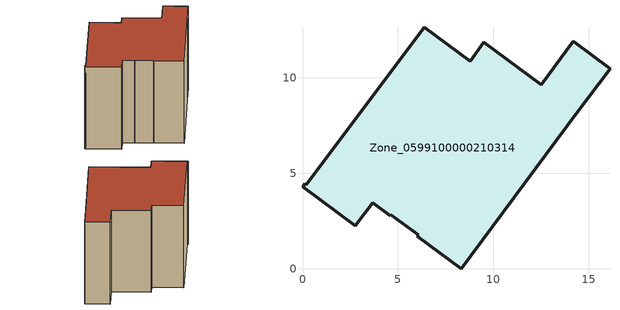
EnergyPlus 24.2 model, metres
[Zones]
Zone_0599100000210314
 floor ground (C_G): 9.5,11.85 12.49,9.62 14.19,11.9 16.11,10.47 14.4,8.2 8.32,0 6.02,1.71 6.07,1.77 4.63,2.81 4.59,2.77 3.67,3.46 2.77,2.24 0,4.29 0.12,4.46 0.2,4.41 6.37,12.64 8.78,10.87 z1.2
 wall outside (C_F): 16.11,10.47 14.19,11.9 12.49,9.62 9.5,11.85 8.78,10.87 6.37,12.64 0.2,4.41 0.12,4.46 0,4.29 2.77,2.24 3.67,3.46 4.59,2.77 4.63,2.81 6.07,1.77 6.02,1.71 8.32,0 14.4,8.2 16.11,10.47 z1.2:9.46
 roof outside (C_R): 6.07,1.77 6.02,1.71 8.32,0 14.4,8.2 16.11,10.47 14.19,11.9 12.49,9.62 9.5,11.85 8.78,10.87 6.37,12.64 0.2,4.41 0.12,4.46 0,4.29 2.77,2.24 3.67,3.46 4.59,2.77 4.63,2.81 z9.46
[BUILDING]
Pand.0599100000210314: North Axis=0; Terrain=City; Loads Convergence Tolerance Value=0.04; Temperature Convergence Tolerance Value=0.4; Solar Distribution=FullExterior; Maximum Number of Warmup Days=25; Minimum Number of Warmup Days=1
[Site:Location]
Rotterdam.The.Hague.AP_ZH_NLD Design_Conditions: Latitude=51.96; Longitude=4.45; Time Zone=1; Elevation=-4.5
[SITE:GROUNDTEMPERATURE:BUILDINGSURFACE]
18, 18, 18, 18, 18, 18, 18, 18, 18, 18, 18, 18
[MATERIAL] Thermal Absorptance=0.9; Solar Absorptance=0.7; Visible Absorptance=0.7
Name | Roughness | Thickness | Conductivity | Density | Specific Heat
G.TC.1965-1974 | MediumSmooth | 0.15 | 0.882353 | 540 | 1210
F.TC.1965-1974 | Rough | 0.3 | 0.697674 | 1920 | 840
R.TC.1965-1974 | MediumRough | 0.2 | 0.232558 | 1500 | 1000
[CONSTRUCTION]
C_G: G.TC.1965-1974
C_F: F.TC.1965-1974
C_R: R.TC.1965-1974
[ZONE]
Zone_0599100000210314: Type=1; Multiplier=1; Ceiling Height=Autocalculate; Volume=Autocalculate; Floor Area=autocalculate; Part of Total Floor Area=Yes
[ZONEINFILTRATION:DESIGNFLOWRATE]
Infil_Zone_0599100000210314: Zone or ZoneList or Space or SpaceList=Zone_0599100000210314; Schedule=AlwaysOn; Design Flow Rate Calculation Method=Flow/Area; Flow Rate per Floor Area=0.003; Constant Term Coefficient=1; Temperature Term Coefficient=0; Velocity Term Coefficient=0; Velocity Squared Term Coefficient=0
[HVACTEMPLATE:ZONE:IDEALLOADSAIRSYSTEM]
Zone_0599100000210314: Maximum Heating Supply Air Temperature=50; Minimum Cooling Supply Air Temperature=13; Maximum Heating Supply Air Humidity Ratio=0.0156; Minimum Cooling Supply Air Humidity Ratio=0.0077; Heating Limit=NoLimit; Cooling Limit=NoLimit; Dehumidification Control Type=ConstantSensibleHeatRatio; Cooling Sensible Heat Ratio=0.7; Dehumidification Setpoint=60; Humidification Control Type=None; Humidification Setpoint=30; Outdoor Air Method=None; Outdoor Air Flow Rate per Person=0.00944; Outdoor Air Flow Rate per Zone Floor Area=0; Outdoor Air Flow Rate per Zone=0; Demand Controlled Ventilation Type=None; Outdoor Air Economizer Type=NoEconomizer; Heat Recovery Type=None; Sensible Heat Recovery Effectiveness=0.7; Latent Heat Recovery Effectiveness=0.65
[ZONECONTROL:THERMOSTAT]
ThermostatControl_Zone_0599100000210314: Zone or ZoneList=Zone_0599100000210314; Control Type Schedule=DualSetpointControlType; Control 1=Thermostat_Zone_0599100000210314; Temperature Difference Between Cutout And Setpoint=0
[THERMOSTATSETPOINT:DUALSETPOINT]
Thermostat_Zone_0599100000210314: Heating Setpoint Temperature Schedule=HeatingSetpoint_Zone_0599100000210314; Cooling Setpoint Temperature Schedule=CoolingSetpoint_Zone_0599100000210314
[SCHEDULE:COMPACT]
HeatingSetpoint_Zone_0599100000210314: Through: 12/31, For: AllDays, Until: 24:00, 21
CoolingSetpoint_Zone_0599100000210314: Through: 12/31, For: AllDays, Until: 24:00, 24
DualSetpointControlType: Through: 12/31, For: AllDays, Until: 24:00, 4
AlwaysOn: Through: 12/31, For: AllDays, Until: 24:00, 1
